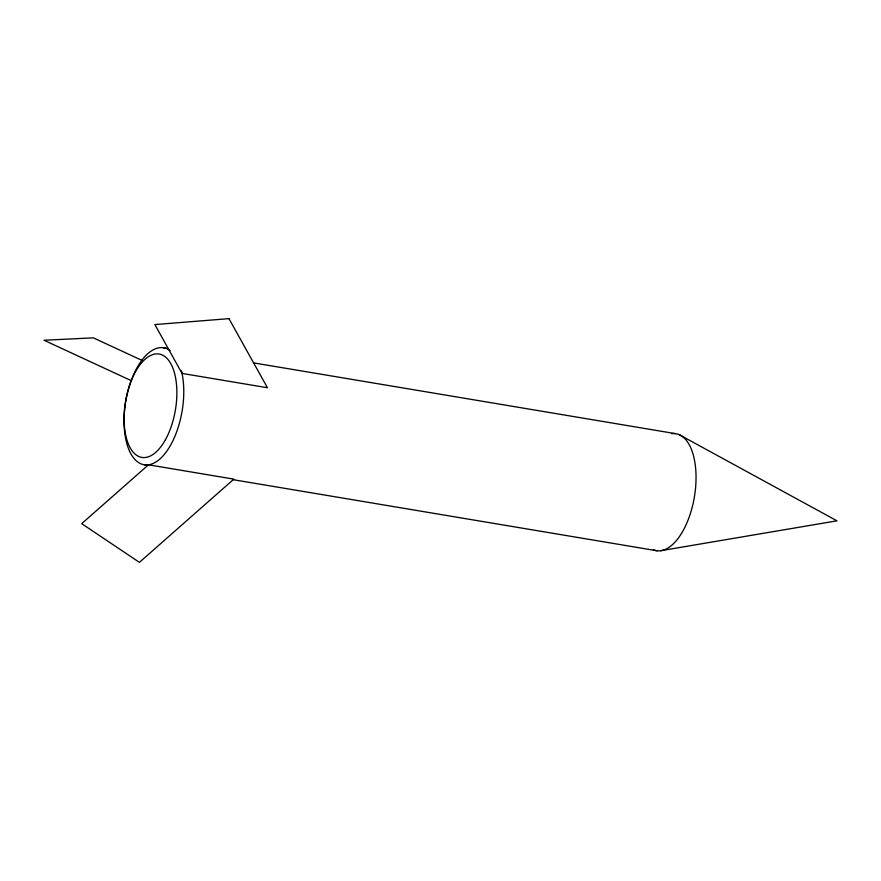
<?xml version="1.0" encoding="UTF-8"?>
<svg xmlns="http://www.w3.org/2000/svg" width="881" height="881" viewBox="0 0 881 881"><rect width="100%" height="100%" fill="white"/><g stroke="black" fill="none" stroke-linecap="round" stroke-linejoin="round"><path stroke-width="1.32" d="M660.761 550.713L836.95 520.825L679.042 434.586M163.128 347.72L168.546 348.623M253.926 362.95L675.408 433.628M144.682 464.849L147.402 465.311M232.782 479.627L656.973 550.757M141.885 360.34L93.331 337.852L44.05 340.253L131.192 380.625M181.497 370.923A59.302 28.599 -80.5 0 1 156.003 461.908A59.302 28.599 -80.5 0 1 124.992 406.35A59.302 28.599 -80.5 0 1 170.165 350.627M671.619 433.672A59.302 28.599 -80.5 0 1 694.591 495.706A59.302 28.599 -80.5 0 1 653.339 549.799M148.471 464.805L81.702 523.655L139.418 562.353L233.85 479.132L148.471 464.805M228.972 318.647L154.858 324.571L182.059 373.423L267.439 387.739L228.972 318.647M165.452 439.685A52.408 25.274 -80.5 0 0 161.851 354.801A52.408 25.274 -80.5 0 0 124.177 422.649A52.408 25.274 -80.5 0 0 165.452 439.685"/></g></svg>
